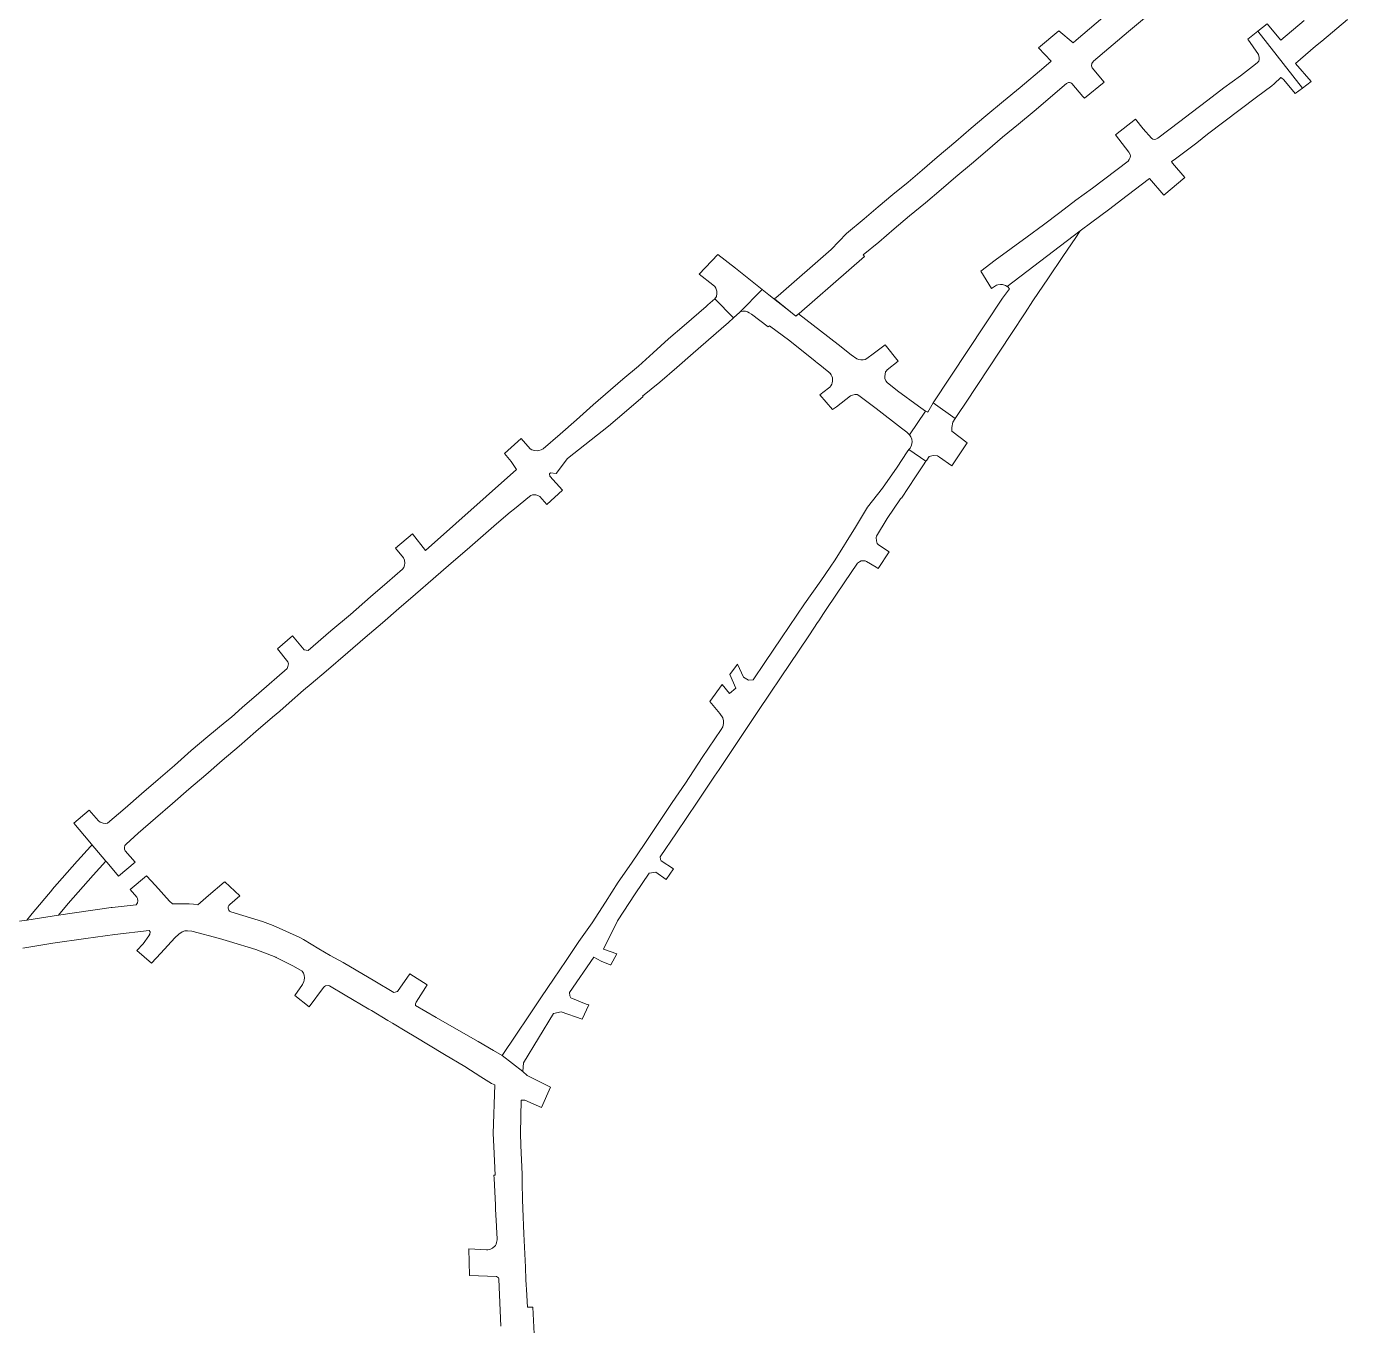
# Model space of a CAD drawing. Header units: inches. Extents: x 704148 to 723432, y 7075344 to 7101810.
# Drawn here: x 718245 to 719028, y 7092300 to 7093069 of the extents above; entities that cross this region are included whole.
import ezdxf

# ---------------------------------------------------------------- set-up
doc = ezdxf.new("R2010")
doc.units = ezdxf.units.IN
doc.header["$MEASUREMENT"] = 0
doc.layers.add('gisdb.gisadmin', color=7, linetype='Continuous', lineweight=9, true_color=0xccf5fc)

msp = doc.modelspace()

# ---------------------------------------------------------------- linework, layer by layer
at = {"layer": 'gisdb.gisadmin'}
for points in [[(718907.24, 7093074.35), (718897.83, 7093066.39), (718877.16, 7093048.92), (718876.18, 7093047.49), (718875.88, 7093046.17), (718876.3, 7093044.8), (718883.4572, 7093036.4151), (718871.8401, 7093026.86), (718870.87, 7093028.02), (718864.22, 7093035.7), (718863.61, 7093036.11), (718862.92, 7093036.26), (718862.24, 7093036.2), (718861.82, 7093036.06), (718861.19, 7093035.59), (718842.01, 7093019.26), (718832.61, 7093011.61), (718823.29, 7093003.87), (718814.32, 7092996.22), (718804.88, 7092988.16), (718795.61, 7092980.39), (718786.92, 7092972.84), (718777.57, 7092964.99), (718768.26, 7092957.23), (718759.14, 7092949.56), (718749.96, 7092941.77), (718740.7, 7092934.23), (718741.55, 7092933.13), (718732.18, 7092925.2), (718702.8319, 7092899.483), (718700.95, 7092897.9), (718688.1435, 7092908.0502), (718690.4512, 7092909.9911), (718721.7972, 7092937.4282), (718730.7773, 7092946.8546), (718741.278, 7092955.4619), (718749.6439, 7092962.5529), (718758.3564, 7092969.8735), (718767.2771, 7092977.2997), (718775.7538, 7092984.4), (718784.5446, 7092992.0374), (718795.5508, 7093001.3006), (718804.7235, 7093009.1318), (718813.3919, 7093016.5233), (718823.7351, 7093025.1438), (718833.6967, 7093033.2773), (718847.6853, 7093045.1467), (718852.1123, 7093048.833), (718844.6155, 7093056.7986), (718856.5245, 7093066.8172), (718865.1324, 7093059.7206), (718866.8718, 7093061.1871), (718886.6064, 7093077.9525)], [(719027.5569, 7093073.4753), (719012.2369, 7093060.6153), (719008.6416, 7093057.6258), (718996.6984, 7093047.4578), (719005.9453, 7093036.7548), (719000.8633, 7093032.9477), (718974.3228, 7093066.541), (718979.8613, 7093070.9445), (718987.95, 7093061.23), (719001.95, 7093072.87)], [(718241.2334, 7092539.655), (718245.5435, 7092540.3656), (718264.1844, 7092543.3104), (718295.4376, 7092547.7607), (718295.9788, 7092547.8282), (718310.2791, 7092549.3664), (718310.34, 7092549.42), (718310.98, 7092550.65), (718311.21, 7092551.78), (718311.02, 7092553.16), (718310.66, 7092553.9), (718306.6093, 7092558.4049), (718316.4566, 7092566.5984), (718321.61, 7092560.77), (718329.99, 7092551.56), (718331.6924, 7092550.0858), (718340.5984, 7092550.07), (718341.6261, 7092550.0351), (718344.1961, 7092549.8651), (718346.7522, 7092549.4473), (718353.12, 7092554.92), (718362.43, 7092562.8), (718362.7981, 7092563.1112), (718371.5728, 7092554.7666), (718365.72, 7092549.69), (718365.14, 7092549.09), (718364.74, 7092548.24), (718364.67, 7092547.4), (718365.03, 7092546.31), (718365.47, 7092545.62), (718366.23, 7092545.2), (718385.06, 7092539.51), (718391.34, 7092537.07), (718406.74, 7092530.17), (718409.42, 7092528.97), (718418.48, 7092523.43), (718425.0988, 7092519.3733), (718432.9127, 7092515.1948), (718440.5799, 7092510.677), (718451.5936, 7092504.1887), (718462.7674, 7092497.5404), (718464.98, 7092498.01), (718472.2558, 7092508.5108), (718482.6101, 7092502.082), (718481.57, 7092500.54), (718476.01, 7092491.79), (718475.61, 7092490.72), (718475.63, 7092489.8), (718487.87, 7092482.76), (718499.86, 7092475.86), (718512.8, 7092468.42), (718521.769, 7092463.2579), (718527.03, 7092460.23), (718539.26, 7092450.79), (718541.8, 7092448.4), (718555.6438, 7092441.4188), (718550.3139, 7092429.5195), (718540.33, 7092433.74), (718538.2987, 7092433.74), (718537.7491, 7092414.209), (718538.1214, 7092406.9992), (718538.7973, 7092390.0474), (718538.8707, 7092384.8422), (718538.998, 7092375.0525), (718539.29, 7092369.64), (718539.86, 7092354.58), (718540.5613, 7092338.8788), (718540.7369, 7092334.9257), (718541.07, 7092327.43), (718541.2373, 7092324.4695), (718541.3499, 7092321.6625), (718541.91, 7092311.17), (718545.04, 7092311.13), (718545.95, 7092295.42)], [(718526.21, 7092299.9), (718525.09, 7092327.82), (718525.04, 7092328.23), (718524.82, 7092328.51), (718523.53, 7092329.29), (718507.6233, 7092329.9704), (718507.1747, 7092345.6703), (718517.6936, 7092345.1852), (718518.5081, 7092345.203), (718519.3127, 7092345.331), (718520.0926, 7092345.5668), (718520.8333, 7092345.9061), (718521.2894, 7092346.1807), (718521.7194, 7092346.4946), (718522.3744, 7092347.1044), (718522.9315, 7092347.8049), (718523.3781, 7092348.5804), (718523.7045, 7092349.4137), (718523.9032, 7092350.2864), (718523.97, 7092351.1788), (718523.9624, 7092351.4797), (718523.5916, 7092358.8632), (718523.5719, 7092359.2563), (718523.0728, 7092369.1959), (718522.9396, 7092371.8468), (718522.1553, 7092387.4661), (718522.0557, 7092389.4487), (718522.81, 7092389.41), (718522.1341, 7092406.3618), (718521.7374, 7092414.0199), (718522.5467, 7092442.7761), (718520.5867, 7092443.6014), (718514.341, 7092447.5946), (718504.8553, 7092453.6592), (718492.79, 7092460.85), (718474.84, 7092471.71), (718470.58, 7092474.24), (718462.09, 7092479.28), (718459.37, 7092480.91), (718449.52, 7092486.84), (718448.01, 7092487.73), (718434.09, 7092495.93), (718424.79, 7092501.41), (718424.02, 7092501.61), (718422.46, 7092501.41), (718421.83, 7092501.05), (718421.19, 7092500.55), (718412.7357, 7092488.9856), (718404.1247, 7092495.7837), (718408.74, 7092502.23), (718409.57, 7092503.93), (718409.78, 7092504.88), (718409.86, 7092506.17), (718409.7, 7092507.67), (718409.36, 7092508.92), (718408.53, 7092510.07), (718403.51, 7092513), (718401.86, 7092513.97), (718393.16, 7092518.32), (718392.88, 7092518.43), (718381.13, 7092522.96), (718365.5, 7092527.68), (718359.59, 7092529.56), (718343.14, 7092533.9), (718340.57, 7092534.07), (718339.15, 7092533.97), (718337.53, 7092533.34), (718335.58, 7092532.05), (718333.12, 7092529.84), (718324.8, 7092520.8), (718319.3527, 7092514.882), (718310.6143, 7092522.4553), (718314.37, 7092526.31), (718317.79, 7092531), (718318.36, 7092532.05), (718318.49, 7092533.51), (718318.05, 7092534.11), (718297.69, 7092531.92), (718280.53, 7092529.48), (718260.83, 7092526.67), (718243.12, 7092523.75)]]:
    msp.add_lwpolyline(points, dxfattribs=at)
for points in [[(718869.3035, 7092948.4411), (718825.9443, 7092915.4665), (718825, 7092916.01), (718823.2, 7092916.55), (718821.98, 7092916.71), (718820.52, 7092916.53), (718819.68, 7092916.23), (718816.7574, 7092914.3268), (718810.3934, 7092924.4788), (718818.83, 7092931.03), (718828.29, 7092937.92), (718837.85, 7092944.89), (718847.41, 7092952.05), (718857.08, 7092959.29), (718866.72, 7092966.46), (718876.45, 7092973.71), (718897.59, 7092989.69), (718898.33, 7092990.69), (718898.89, 7092991.76), (718898.96, 7092992.75), (718898.81, 7092993.57), (718898.05, 7092995.06), (718890.15, 7093005.24), (718901.99, 7093014.44), (718906.59, 7093008.86), (718911.48, 7093003.29), (718912.26, 7093002.68), (718913.03, 7093002.57), (718914.05, 7093002.68), (718915.17, 7093003.24), (718928.33, 7093013.16), (718934.88, 7093018.31), (718944.76, 7093025.74), (718954.38, 7093032.96), (718964.07, 7093040.25), (718973.12, 7093047.05), (718974.19, 7093048.01), (718974.93, 7093048.92), (718975.24, 7093049.81), (718975.21, 7093051.08), (718974.73, 7093052.88), (718968.41, 7093061.84), (718974.3228, 7093066.541), (719000.8633, 7093032.9477), (718996.5389, 7093029.7082), (718989.82, 7093037.77), (718988.37, 7093039.03), (718988.0735, 7093039.211), (718984.1774, 7093035.4857), (718982.7313, 7093034.2585), (718973.6851, 7093027.4614), (718963.999, 7093020.1743), (718954.3704, 7093012.9478), (718944.6341, 7093005.6259), (718938.2194, 7093000.5822), (718924.8696, 7092990.515), (718923.3679, 7092989.3575), (718923.87, 7092988.48), (718931.2455, 7092980.0542), (718918.8478, 7092969.5527), (718910.3524, 7092979.3257), (718897.1051, 7092969.2666), (718886.0099, 7092960.88), (718876.2127, 7092953.5801)], [(718825.9443, 7092915.4665), (718869.3035, 7092948.4411), (718866.62, 7092944.51), (718858.98, 7092933.22), (718850.43, 7092920.58), (718841.26, 7092906.89), (718836.5986, 7092899.85), (718828.5153, 7092887.6395), (718801.24, 7092846.41), (718797.1411, 7092840.237), (718797.1369, 7092840.2393), (718795.2583, 7092837.4014), (718782.1405, 7092846.5763), (718823.1837, 7092908.5701), (718827.3247, 7092913.99), (718827.28, 7092914.07), (718826.39, 7092915.21)], [(718653.81, 7092909.55), (718654.05, 7092911.33), (718654.01, 7092912.64), (718653.58, 7092914.41), (718652.9, 7092915.42), (718651.77, 7092916.47), (718643.7, 7092922.71), (718654.7027, 7092934.47), (718665.08, 7092926.33), (718680.9563, 7092913.7467), (718667.63, 7092900.18), (718663.9751, 7092896.9032), (718652.96, 7092908.23)], [(718680.9563, 7092913.7467), (718684.9219, 7092910.6036), (718697.7284, 7092900.4534), (718700.95, 7092897.9), (718702.39, 7092899.17), (718715.42, 7092889.28), (718726, 7092881.21), (718733.63, 7092875.09), (718737.06, 7092872.57), (718738.07, 7092872.2), (718739.28, 7092871.95), (718740.82, 7092872), (718741.89, 7092872.29), (718742.92, 7092872.89), (718746.71, 7092875.61), (718752.1545, 7092879.7521), (718753.662, 7092880.8989), (718761.511, 7092871.3447), (718754.97, 7092866.13), (718754.5, 7092865.51), (718754.02, 7092864.89), (718753.46, 7092862.17), (718753.59, 7092860.89), (718754.19, 7092859.66), (718754.99, 7092858.56), (718761.04, 7092853.77), (718773.4471, 7092844.6204), (718777.57, 7092841.58), (718768.18, 7092827.7), (718766.5, 7092829.12), (718763.3287, 7092831.5723), (718748.37, 7092843.14), (718738.17, 7092850.97), (718737.16, 7092851.42), (718735.87, 7092851.42), (718734.5, 7092851.16), (718733.25, 7092850.68), (718724.856, 7092844.2809), (718722.6172, 7092842.5742), (718714.9825, 7092851.2995), (718720.24, 7092855.25), (718720.9818, 7092855.9096), (718721.6047, 7092856.6825), (718722.0916, 7092857.5475), (718722.4293, 7092858.481), (718722.6084, 7092859.4573), (718722.6241, 7092860.4499), (718722.476, 7092861.4314), (718722.168, 7092862.3751), (718721.7087, 7092863.255), (718721.1106, 7092864.0472), (718720.9821, 7092864.1689), (718720.39, 7092864.73), (718714.0059, 7092869.8419), (718713.7735, 7092870.0281), (718712.21, 7092871.28), (718697.21, 7092883.31), (718685.26, 7092892.11), (718684.56, 7092891.53), (718674.53, 7092899.09), (718673.2443, 7092899.8787), (718672.15, 7092900.55), (718671.03, 7092900.88), (718669.58, 7092900.87), (718668.49, 7092900.57), (718667.63, 7092900.18)], [(718292.3382, 7092575.2565), (718283.6054, 7092585.5781), (718282.7985, 7092586.5318), (718273.3459, 7092597.7041), (718282.4316, 7092605.4829), (718287.89, 7092599.16), (718288.87, 7092598.41), (718290.72, 7092597.8), (718292.31, 7092597.59), (718293.31, 7092597.7), (718303.79, 7092606.71), (718313.34, 7092615.06), (718323.26, 7092623.51), (718333.03, 7092631.84), (718342.89, 7092640.81), (718352.7, 7092648.99), (718362.98, 7092657.51), (718366.64, 7092660.52), (718373.04, 7092666.13), (718382.95, 7092674.73), (718399.67, 7092689.38), (718400.15, 7092690.44), (718400.37, 7092692.17), (718400.01, 7092693.3), (718393.9263, 7092700.9393), (718402.8888, 7092708.6126), (718409.65, 7092700.35), (718412.1, 7092700), (718425.54, 7092711.54), (718437.17, 7092721.35), (718449.1, 7092731.79), (718458.9, 7092740.22), (718468.01, 7092748.07), (718468.75, 7092749.15), (718469.23, 7092750.42), (718469.37, 7092751.65), (718469.16, 7092753.52), (718468.62, 7092754.92), (718463.7982, 7092760.4829), (718473.879, 7092769.0544), (718481.5726, 7092759.1116), (718535.4499, 7092807.1199), (718532.2075, 7092811.7712), (718528.4214, 7092816.5116), (718538.3099, 7092825.4388), (718543.58, 7092819.36), (718544.61, 7092818.81), (718546.06, 7092818.35), (718547.92, 7092818.24), (718548.7714, 7092818.4283), (718550.09, 7092818.72), (718551.25, 7092819.33), (718561.2199, 7092828.0142), (718570.9504, 7092836.4897), (718580.9106, 7092845.468), (718598.4784, 7092860.6631), (718607.64, 7092868.29), (718616.45, 7092876.26), (718625.44, 7092884.4), (718634.79, 7092892.38), (718647.75, 7092903.54), (718648.8255, 7092904.5082), (718652.96, 7092908.23), (718663.9751, 7092896.9032), (718660.9716, 7092894.2104), (718656.61, 7092890.3), (718640.02, 7092875.96), (718630.36, 7092867.59), (718620.31, 7092858.9), (718610.12, 7092850.6), (718610.38, 7092850.39), (718600.53, 7092841.87), (718589.93, 7092832.7), (718565.5683, 7092813.5451), (718558.9011, 7092804.7177), (718555.5, 7092805.24), (718554.98, 7092804.63), (718555.25, 7092803.13), (718562.6278, 7092794.8086), (718553.3832, 7092786.3349), (718549.34, 7092791.16), (718548.16, 7092791.78), (718546.96, 7092792.2), (718545.94, 7092792.2), (718544.85, 7092792.02), (718544.01, 7092791.68), (718543.09, 7092791.12), (718534.18, 7092783.85), (718531.62, 7092781.76), (718523.63, 7092774.92), (718506.28, 7092759.79), (718496.81, 7092751.58), (718486.19, 7092742.41), (718475.6, 7092733.26), (718465.86, 7092724.84), (718456.07, 7092716.37), (718445.87, 7092707.61), (718435.65, 7092698.84), (718422.81, 7092687.8), (718413.84, 7092680.22), (718409.39, 7092676.46), (718400.86, 7092668.91), (718395.37, 7092664.04), (718391.03, 7092660.42), (718381.02, 7092652), (718371.23, 7092643.35), (718361.17, 7092634.84), (718351.43, 7092626.33), (718341.44, 7092617.84), (718331.68, 7092609.46), (718321.71, 7092600.66), (718311.48, 7092591.82), (718304.39, 7092585.41), (718303.62, 7092584.6), (718303.33, 7092583.33), (718303.36, 7092582.26), (718303.81, 7092581.44), (718309.582, 7092574.5673), (718299.8661, 7092566.359), (718293.0165, 7092574.4548)], [(718768.18, 7092827.7), (718777.57, 7092841.58), (718778.79, 7092841.16), (718779.0149, 7092841.151), (718782.1405, 7092846.5763), (718795.2583, 7092837.4014), (718793.75, 7092835.13), (718793.22, 7092831.96), (718793.26, 7092829.9), (718802.3159, 7092822.9339), (718793.1361, 7092809.2376), (718785.99, 7092814.51), (718784.72, 7092815.3), (718782.18, 7092815.35), (718779.87, 7092814.73), (718778.35, 7092812.7), (718777.8694, 7092811.9848), (718767.8617, 7092818.9405), (718768.46, 7092819.81), (718769.27, 7092821.48), (718769.74, 7092823.48), (718769.55, 7092825.02), (718768.99, 7092826.51)], [(718766.8769, 7092817.5091), (718767.8617, 7092818.9405), (718777.8694, 7092811.9848), (718776.4254, 7092809.8362), (718771.71, 7092802.82), (718763.34, 7092790.21), (718763.12, 7092790.12), (718762.83, 7092789.72), (718754.89, 7092778.01), (718748.66, 7092767.62), (718748.46, 7092766.87), (718748.53, 7092764.9), (718749.06, 7092763.34), (718749.78, 7092762.44), (718756.1659, 7092758.3261), (718749.5651, 7092748.4923), (718748.42, 7092749.24), (718742.8, 7092752.71), (718741.84, 7092753.01), (718740.67, 7092753.03), (718739.63, 7092752.95), (718738.47, 7092752.43), (718737.36, 7092751.58), (718729.45, 7092740.02), (718719.19, 7092724.91), (718717.19, 7092721.78), (718714.44, 7092717.6), (718713.75, 7092716.59), (718708.94, 7092709.25), (718702.4634, 7092699.601), (718692.22, 7092684.34), (718685.32, 7092674.07), (718678.84, 7092664.41), (718666.92, 7092646.66), (718655.47, 7092629.6), (718652.74, 7092625.54), (718642.44, 7092610.2), (718630.26, 7092592.05), (718620.55, 7092577.8), (718620.69, 7092576.17), (718621.03, 7092575.49), (718628.3429, 7092570.7548), (718624.0446, 7092564.4943), (718617.97, 7092568.67), (718614.06, 7092568.1), (718605.77, 7092555.95), (718595.22, 7092539.85), (718587.02, 7092523.06), (718594.9241, 7092520.3707), (718591.2291, 7092513.8925), (718590.97, 7092513.97), (718585.69, 7092516.06), (718581.27, 7092518.37), (718566.81, 7092497.47), (718566.96, 7092495.59), (718567.6, 7092494.39), (718576.78, 7092490.61), (718578.2473, 7092490.12), (718574.3001, 7092481.649), (718561.87, 7092486.03), (718557.41, 7092485.13), (718548.46, 7092470.45), (718539.57, 7092455.87), (718539.26, 7092450.79), (718527.03, 7092460.23), (718535.06, 7092472.21), (718542.78, 7092483.73), (718550.27, 7092494.86), (718557.29, 7092505.31), (718564.78, 7092516.44), (718572.43, 7092527.74), (718580.19, 7092538.79), (718588.1, 7092551.07), (718595.62, 7092562.74), (718603.61, 7092574.03), (718611.46, 7092585.74), (718618.96, 7092596.91), (718627.67, 7092609.9), (718635.43, 7092621.47), (718645.4, 7092636.66), (718656.6, 7092653.18), (718657.54, 7092654.75), (718658, 7092656.67), (718658.04, 7092658.28), (718657.64, 7092660.15), (718655.78, 7092662.75), (718649.9984, 7092669.8592), (718657.3333, 7092679.8057), (718661.61, 7092674.49), (718665.29, 7092677.65), (718661.6816, 7092685.7021), (718666.2221, 7092691.8592), (718669.92, 7092684.27), (718672.93, 7092682.33), (718675.55, 7092682.52), (718682.5, 7092692.81), (718692.4, 7092707.46), (718705.94, 7092727.51), (718715.69, 7092741.17), (718721.21, 7092749.35), (718724.11, 7092753.65), (718736.12, 7092773.06), (718743.34, 7092784.72), (718752.18, 7092796.06), (718760.88, 7092808.53), (718763.85, 7092813.11)], [(718292.3382, 7092575.2565), (718284.7129, 7092567.0298), (718270.0162, 7092550.2878), (718264.1844, 7092543.3104), (718245.5435, 7092540.3656), (718248.6907, 7092544.2632), (718260.4455, 7092558.3279), (718260.544, 7092558.4427), (718275.3506, 7092575.31), (718275.4684, 7092575.4406), (718283.3055, 7092583.9175), (718283.4208, 7092584.0386), (718284.0698, 7092584.7036), (718283.6054, 7092585.5781)]]:
    msp.add_lwpolyline(points, close=True, dxfattribs=at)

doc.saveas('drawing.dxf')
